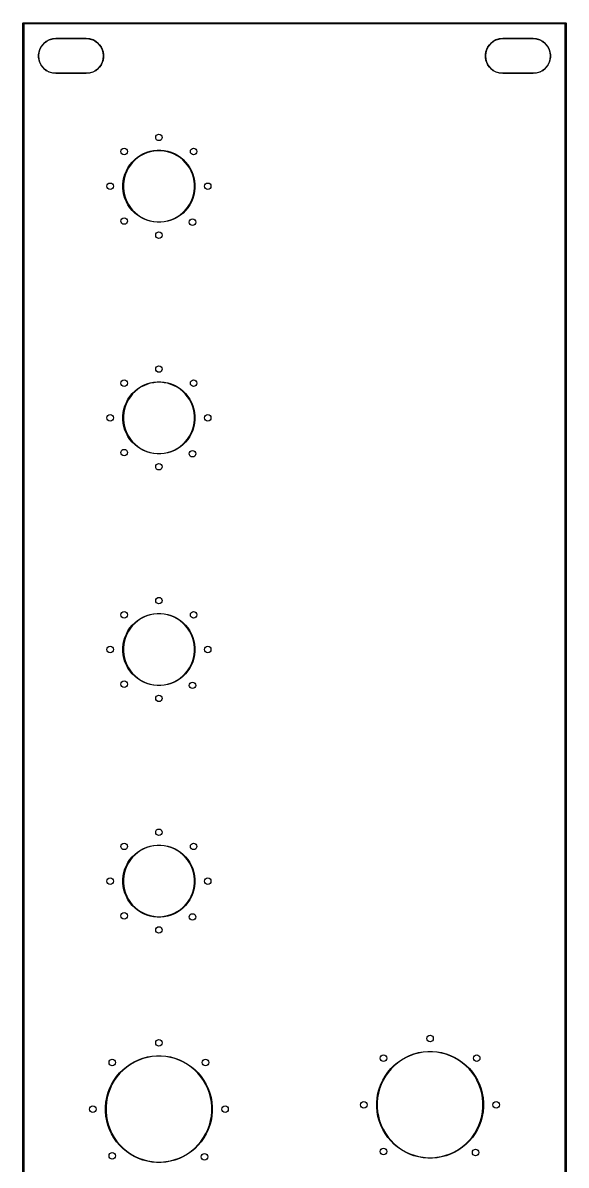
# Model space of a CAD drawing. Extents: x 2.6 to 4.57, y -10.14 to -2.27.
# Drawn here: x 2.6 to 4.573, y -6.408 to -2.266 of the extents above; entities that cross this region are included whole.
import ezdxf

# ---------------------------------------------------------------- set-up
doc = ezdxf.new("R2010")
doc.units = 0
doc.header["$MEASUREMENT"] = 0
doc.layers.add('BLACK', color=7, linetype='CONTINUOUS')

msp = doc.modelspace()

# ---------------------------------------------------------------- linework, layer by layer
at = {"layer": 'BLACK', "linetype": 'CONTINUOUS'}
for p, q in [((2.6004, -2.2677), (2.6005, -2.267)), ((2.6004, -10.1417), (2.6004, -2.2677)), ((2.6005, -2.267), (2.6016, -2.2659)), ((2.6016, -2.2659), (2.6024, -2.2657)), ((2.6024, -2.2657), (4.5709, -2.2657)), ((2.6043, -2.2697), (2.6043, -10.1398)), ((4.5689, -2.2697), (2.6043, -2.2697)), ((4.5689, -10.1398), (4.5689, -2.2697)), ((4.5709, -2.2657), (4.5716, -2.2659)), ((4.5716, -2.2659), (4.5727, -2.267)), ((4.5727, -2.267), (4.5728, -2.2677)), ((4.5728, -2.2677), (4.5728, -10.1417)), ((2.6623, -2.3617), (2.6668, -2.3529)), ((2.6668, -2.3529), (2.6726, -2.3449)), ((2.6726, -2.3449), (2.6796, -2.3379)), ((2.6796, -2.3379), (2.6876, -2.3321)), ((2.6876, -2.3321), (2.6964, -2.3276)), ((2.6964, -2.3276), (2.7058, -2.3246)), ((2.7058, -2.3246), (2.7155, -2.323)), ((2.7155, -2.323), (2.7205, -2.3228)), ((2.7205, -2.3228), (2.8307, -2.3228)), ((2.8307, -2.3228), (2.7205, -2.3228)), ((2.8307, -2.3228), (2.8357, -2.323)), ((2.8357, -2.323), (2.8454, -2.3246)), ((2.8454, -2.3246), (2.8548, -2.3276)), ((2.8548, -2.3276), (2.8636, -2.3321)), ((2.8636, -2.3321), (2.8716, -2.3379)), ((2.8716, -2.3379), (2.8786, -2.3449)), ((2.8786, -2.3449), (2.8844, -2.3529)), ((2.8844, -2.3529), (2.8889, -2.3617)), ((4.2843, -2.3617), (4.2888, -2.3529)), ((4.2888, -2.3529), (4.2946, -2.3449)), ((4.2946, -2.3449), (4.3016, -2.3379)), ((4.3016, -2.3379), (4.3096, -2.3321)), ((4.3096, -2.3321), (4.3184, -2.3276)), ((4.3184, -2.3276), (4.3278, -2.3246)), ((4.3278, -2.3246), (4.3376, -2.323)), ((4.3376, -2.323), (4.3425, -2.3228)), ((4.3425, -2.3228), (4.4528, -2.3228)), ((4.4528, -2.3228), (4.3425, -2.3228)), ((4.4528, -2.3228), (4.4577, -2.323)), ((4.4577, -2.323), (4.4675, -2.3246)), ((4.4675, -2.3246), (4.4769, -2.3276)), ((4.4769, -2.3276), (4.4857, -2.3321)), ((4.4857, -2.3321), (4.4937, -2.3379)), ((4.4937, -2.3379), (4.5007, -2.3449)), ((4.5007, -2.3449), (4.5065, -2.3529)), ((4.5065, -2.3529), (4.511, -2.3617)), ((2.6577, -2.3809), (2.6592, -2.3711)), ((2.6577, -2.3908), (2.6577, -2.3809)), ((2.6592, -2.4005), (2.6577, -2.3908)), ((2.6592, -2.3711), (2.6623, -2.3617)), ((2.6623, -2.4099), (2.6592, -2.4005)), ((2.8889, -2.3617), (2.892, -2.3711)), ((2.892, -2.4005), (2.8889, -2.4099)), ((2.892, -2.3711), (2.8935, -2.3809)), ((2.8935, -2.3908), (2.892, -2.4005)), ((2.8935, -2.3809), (2.8935, -2.3908)), ((4.2797, -2.3809), (4.2813, -2.3711)), ((4.2797, -2.3908), (4.2797, -2.3809)), ((4.2813, -2.4005), (4.2797, -2.3908)), ((4.2813, -2.3711), (4.2843, -2.3617)), ((4.2843, -2.4099), (4.2813, -2.4005)), ((4.511, -2.3617), (4.514, -2.3711)), ((4.514, -2.4005), (4.511, -2.4099)), ((4.514, -2.3711), (4.5156, -2.3809)), ((4.5156, -2.3908), (4.514, -2.4005)), ((4.5156, -2.3809), (4.5156, -2.3908)), ((2.6668, -2.4187), (2.6623, -2.4099)), ((2.6726, -2.4267), (2.6668, -2.4187)), ((2.6796, -2.4337), (2.6726, -2.4267)), ((2.6876, -2.4395), (2.6796, -2.4337)), ((2.6964, -2.444), (2.6876, -2.4395)), ((2.8636, -2.4395), (2.8548, -2.444)), ((2.8716, -2.4337), (2.8636, -2.4395)), ((2.8786, -2.4267), (2.8716, -2.4337)), ((2.8844, -2.4187), (2.8786, -2.4267)), ((2.8889, -2.4099), (2.8844, -2.4187)), ((4.2888, -2.4187), (4.2843, -2.4099)), ((4.2946, -2.4267), (4.2888, -2.4187)), ((4.3016, -2.4337), (4.2946, -2.4267)), ((4.3096, -2.4395), (4.3016, -2.4337)), ((4.3184, -2.444), (4.3096, -2.4395)), ((4.4857, -2.4395), (4.4769, -2.444)), ((4.4937, -2.4337), (4.4857, -2.4395)), ((4.5007, -2.4267), (4.4937, -2.4337)), ((4.5065, -2.4187), (4.5007, -2.4267)), ((4.511, -2.4099), (4.5065, -2.4187)), ((2.7058, -2.4471), (2.6964, -2.444)), ((2.7155, -2.4486), (2.7058, -2.4471)), ((2.7205, -2.4488), (2.7155, -2.4486)), ((2.8307, -2.4488), (2.7205, -2.4488)), ((2.7205, -2.4488), (2.8307, -2.4488)), ((2.8357, -2.4486), (2.8307, -2.4488)), ((2.8454, -2.4471), (2.8357, -2.4486)), ((2.8548, -2.444), (2.8454, -2.4471)), ((4.3278, -2.4471), (4.3184, -2.444)), ((4.3376, -2.4486), (4.3278, -2.4471)), ((4.3425, -2.4488), (4.3376, -2.4486)), ((4.4528, -2.4488), (4.3425, -2.4488)), ((4.3425, -2.4488), (4.4528, -2.4488)), ((4.4577, -2.4486), (4.4528, -2.4488)), ((4.4675, -2.4471), (4.4577, -2.4486)), ((4.4769, -2.444), (4.4675, -2.4471)), ((3.0504, -2.735), (3.0627, -2.7313)), ((3.0631, -2.733), (3.051, -2.7367)), ((3.0627, -2.7313), (3.0753, -2.7288)), ((3.0755, -2.7306), (3.0631, -2.733)), ((3.0753, -2.7288), (3.0881, -2.7275)), ((3.0882, -2.7293), (3.0755, -2.7306)), ((3.0881, -2.7275), (3.1009, -2.7275)), ((3.1008, -2.7293), (3.0882, -2.7293)), ((3.1134, -2.7306), (3.1008, -2.7293)), ((3.1009, -2.7275), (3.1137, -2.7288)), ((3.1259, -2.733), (3.1134, -2.7306)), ((3.1137, -2.7288), (3.1263, -2.7313)), ((3.138, -2.7367), (3.1259, -2.733)), ((3.1263, -2.7313), (3.1386, -2.735)), ((2.9893, -2.7803), (2.9975, -2.7704)), ((2.9988, -2.7716), (2.9908, -2.7814)), ((2.9975, -2.7704), (3.0066, -2.7613)), ((3.0078, -2.7626), (2.9988, -2.7716)), ((3.0066, -2.7613), (3.0165, -2.7531)), ((3.0176, -2.7546), (3.0078, -2.7626)), ((3.0165, -2.7531), (3.0272, -2.746)), ((3.0281, -2.7475), (3.0176, -2.7546)), ((3.0272, -2.746), (3.0385, -2.7399)), ((3.0393, -2.7416), (3.0281, -2.7475)), ((3.0385, -2.7399), (3.0504, -2.735)), ((3.051, -2.7367), (3.0393, -2.7416)), ((3.1497, -2.7416), (3.138, -2.7367)), ((3.1386, -2.735), (3.1505, -2.7399)), ((3.1609, -2.7475), (3.1497, -2.7416)), ((3.1505, -2.7399), (3.1618, -2.746)), ((3.1714, -2.7546), (3.1609, -2.7475)), ((3.1618, -2.746), (3.1725, -2.7531)), ((3.1812, -2.7626), (3.1714, -2.7546)), ((3.1725, -2.7531), (3.1824, -2.7613)), ((3.1901, -2.7716), (3.1812, -2.7626)), ((3.1824, -2.7613), (3.1915, -2.7704)), ((3.1982, -2.7814), (3.1901, -2.7716)), ((3.1915, -2.7704), (3.1996, -2.7803)), ((2.9675, -2.8265), (2.9712, -2.8142)), ((2.9729, -2.8148), (2.9693, -2.8269)), ((2.9712, -2.8142), (2.9762, -2.8023)), ((2.9778, -2.8031), (2.9729, -2.8148)), ((2.9762, -2.8023), (2.9822, -2.791)), ((2.9838, -2.7919), (2.9778, -2.8031)), ((2.9822, -2.791), (2.9893, -2.7803)), ((2.9908, -2.7814), (2.9838, -2.7919)), ((3.2052, -2.7919), (3.1982, -2.7814)), ((3.1996, -2.7803), (3.2068, -2.791)), ((3.2112, -2.8031), (3.2052, -2.7919)), ((3.2068, -2.791), (3.2128, -2.8023)), ((3.216, -2.8148), (3.2112, -2.8031)), ((3.2128, -2.8023), (3.2177, -2.8142)), ((3.2197, -2.8269), (3.216, -2.8148)), ((3.2177, -2.8142), (3.2215, -2.8265)), ((2.9637, -2.8518), (2.965, -2.8391)), ((2.9637, -2.8519), (2.9637, -2.8518)), ((2.9637, -2.8647), (2.9637, -2.8519)), ((2.965, -2.8391), (2.9675, -2.8265)), ((2.9668, -2.8393), (2.9656, -2.8519)), ((2.9656, -2.8519), (2.9656, -2.8646)), ((2.9693, -2.8269), (2.9668, -2.8393)), ((3.2222, -2.8393), (3.2197, -2.8269)), ((3.2215, -2.8265), (3.224, -2.8391)), ((3.2234, -2.8519), (3.2222, -2.8393)), ((3.2234, -2.8646), (3.2234, -2.8519)), ((3.224, -2.8391), (3.2252, -2.8518)), ((3.2252, -2.8518), (3.2252, -2.8647)), ((2.965, -2.8775), (2.9637, -2.8647)), ((2.9675, -2.8901), (2.965, -2.8775)), ((2.9656, -2.8646), (2.9668, -2.8772)), ((2.9668, -2.8772), (2.9693, -2.8896)), ((2.9712, -2.9024), (2.9675, -2.8901)), ((2.9693, -2.8896), (2.9729, -2.9018)), ((3.216, -2.9018), (3.2197, -2.8896)), ((3.2215, -2.8901), (3.2177, -2.9024)), ((3.2197, -2.8896), (3.2222, -2.8772)), ((3.224, -2.8775), (3.2215, -2.8901)), ((3.2222, -2.8772), (3.2234, -2.8646)), ((3.2252, -2.8647), (3.224, -2.8775)), ((2.9762, -2.9142), (2.9712, -2.9024)), ((2.9729, -2.9018), (2.9778, -2.9135)), ((2.9822, -2.9256), (2.9762, -2.9142)), ((2.9778, -2.9135), (2.9838, -2.9246)), ((2.9893, -2.9362), (2.9822, -2.9256)), ((2.9838, -2.9246), (2.9908, -2.9352)), ((2.9975, -2.9462), (2.9893, -2.9362)), ((2.9908, -2.9352), (2.9988, -2.945)), ((3.1901, -2.945), (3.1982, -2.9352)), ((3.1996, -2.9362), (3.1915, -2.9462)), ((3.1982, -2.9352), (3.2052, -2.9246)), ((3.2068, -2.9256), (3.1996, -2.9362)), ((3.2052, -2.9246), (3.2112, -2.9135)), ((3.2128, -2.9142), (3.2068, -2.9256)), ((3.2112, -2.9135), (3.216, -2.9018)), ((3.2177, -2.9024), (3.2128, -2.9142)), ((3.0066, -2.9553), (2.9975, -2.9462)), ((2.9988, -2.945), (3.0078, -2.9539)), ((3.0165, -2.9634), (3.0066, -2.9553)), ((3.0078, -2.9539), (3.0176, -2.962)), ((3.0272, -2.9705), (3.0165, -2.9634)), ((3.0176, -2.962), (3.0281, -2.969)), ((3.0385, -2.9766), (3.0272, -2.9705)), ((3.0281, -2.969), (3.0393, -2.975)), ((3.0504, -2.9815), (3.0385, -2.9766)), ((3.0393, -2.975), (3.051, -2.9798)), ((3.0627, -2.9853), (3.0504, -2.9815)), ((3.051, -2.9798), (3.0631, -2.9835)), ((3.1259, -2.9835), (3.138, -2.9798)), ((3.1386, -2.9815), (3.1263, -2.9853)), ((3.138, -2.9798), (3.1497, -2.975)), ((3.1505, -2.9766), (3.1386, -2.9815)), ((3.1497, -2.975), (3.1609, -2.969)), ((3.1618, -2.9705), (3.1505, -2.9766)), ((3.1609, -2.969), (3.1714, -2.962)), ((3.1725, -2.9634), (3.1618, -2.9705)), ((3.1714, -2.962), (3.1812, -2.9539)), ((3.1824, -2.9553), (3.1725, -2.9634)), ((3.1812, -2.9539), (3.1901, -2.945)), ((3.1915, -2.9462), (3.1824, -2.9553)), ((3.0753, -2.9878), (3.0627, -2.9853)), ((3.0631, -2.9835), (3.0755, -2.986)), ((3.0881, -2.989), (3.0753, -2.9878)), ((3.0755, -2.986), (3.0882, -2.9872)), ((3.1009, -2.989), (3.0881, -2.989)), ((3.0882, -2.9872), (3.1008, -2.9872)), ((3.1008, -2.9872), (3.1134, -2.986)), ((3.1137, -2.9878), (3.1009, -2.989)), ((3.1134, -2.986), (3.1259, -2.9835)), ((3.1263, -2.9853), (3.1137, -2.9878)), ((2.9975, -3.6103), (3.0066, -3.6012)), ((3.0078, -3.6025), (2.9988, -3.6115)), ((3.0066, -3.6012), (3.0165, -3.593)), ((3.0176, -3.5945), (3.0078, -3.6025)), ((3.0165, -3.593), (3.0272, -3.5859)), ((3.0281, -3.5874), (3.0176, -3.5945)), ((3.0272, -3.5859), (3.0385, -3.5798)), ((3.0393, -3.5815), (3.0281, -3.5874)), ((3.0385, -3.5798), (3.0504, -3.5749)), ((3.051, -3.5766), (3.0393, -3.5815)), ((3.0504, -3.5749), (3.0627, -3.5712)), ((3.0631, -3.5729), (3.051, -3.5766)), ((3.0627, -3.5712), (3.0753, -3.5687)), ((3.0755, -3.5705), (3.0631, -3.5729)), ((3.0753, -3.5687), (3.0881, -3.5674)), ((3.0882, -3.5692), (3.0755, -3.5705)), ((3.0881, -3.5674), (3.1009, -3.5674)), ((3.1008, -3.5692), (3.0882, -3.5692)), ((3.1134, -3.5705), (3.1008, -3.5692)), ((3.1009, -3.5674), (3.1137, -3.5687)), ((3.1259, -3.5729), (3.1134, -3.5705)), ((3.1137, -3.5687), (3.1263, -3.5712)), ((3.138, -3.5766), (3.1259, -3.5729)), ((3.1263, -3.5712), (3.1386, -3.5749)), ((3.1497, -3.5815), (3.138, -3.5766)), ((3.1386, -3.5749), (3.1505, -3.5798)), ((3.1609, -3.5874), (3.1497, -3.5815)), ((3.1505, -3.5798), (3.1618, -3.5859)), ((3.1714, -3.5945), (3.1609, -3.5874)), ((3.1618, -3.5859), (3.1725, -3.593)), ((3.1812, -3.6025), (3.1714, -3.5945)), ((3.1725, -3.593), (3.1824, -3.6012)), ((3.1901, -3.6115), (3.1812, -3.6025)), ((3.1824, -3.6012), (3.1915, -3.6103)), ((2.9712, -3.6541), (2.9762, -3.6422)), ((2.9778, -3.643), (2.9729, -3.6547)), ((2.9762, -3.6422), (2.9822, -3.6309)), ((2.9838, -3.6318), (2.9778, -3.643)), ((2.9822, -3.6309), (2.9893, -3.6202)), ((2.9908, -3.6213), (2.9838, -3.6318)), ((2.9893, -3.6202), (2.9975, -3.6103)), ((2.9988, -3.6115), (2.9908, -3.6213)), ((3.1982, -3.6213), (3.1901, -3.6115)), ((3.1915, -3.6103), (3.1996, -3.6202)), ((3.2052, -3.6318), (3.1982, -3.6213)), ((3.1996, -3.6202), (3.2068, -3.6309)), ((3.2112, -3.643), (3.2052, -3.6318)), ((3.2068, -3.6309), (3.2128, -3.6422)), ((3.216, -3.6547), (3.2112, -3.643)), ((3.2128, -3.6422), (3.2177, -3.6541)), ((2.9637, -3.6917), (2.965, -3.679)), ((2.965, -3.679), (2.9675, -3.6664)), ((2.9668, -3.6792), (2.9656, -3.6918)), ((2.9693, -3.6668), (2.9668, -3.6792)), ((2.9675, -3.6664), (2.9712, -3.6541)), ((2.9729, -3.6547), (2.9693, -3.6668)), ((3.2197, -3.6668), (3.216, -3.6547)), ((3.2177, -3.6541), (3.2215, -3.6664)), ((3.2222, -3.6792), (3.2197, -3.6668)), ((3.2215, -3.6664), (3.224, -3.679)), ((3.2234, -3.6918), (3.2222, -3.6792)), ((3.224, -3.679), (3.2252, -3.6917)), ((2.9637, -3.6918), (2.9637, -3.6917)), ((2.9637, -3.7046), (2.9637, -3.6918)), ((2.965, -3.7174), (2.9637, -3.7046)), ((2.9675, -3.73), (2.965, -3.7174)), ((2.9656, -3.6918), (2.9656, -3.7045)), ((2.9656, -3.7045), (2.9668, -3.7171)), ((2.9668, -3.7171), (2.9693, -3.7295)), ((3.2197, -3.7295), (3.2222, -3.7171)), ((3.224, -3.7174), (3.2215, -3.73)), ((3.2222, -3.7171), (3.2234, -3.7045)), ((3.2234, -3.7045), (3.2234, -3.6918)), ((3.2252, -3.7046), (3.224, -3.7174)), ((3.2252, -3.6917), (3.2252, -3.7046)), ((2.9712, -3.7423), (2.9675, -3.73)), ((2.9693, -3.7295), (2.9729, -3.7417)), ((2.9762, -3.7541), (2.9712, -3.7423)), ((2.9729, -3.7417), (2.9778, -3.7534)), ((2.9822, -3.7655), (2.9762, -3.7541)), ((2.9778, -3.7534), (2.9838, -3.7645)), ((2.9893, -3.7761), (2.9822, -3.7655)), ((2.9838, -3.7645), (2.9908, -3.7751)), ((3.1982, -3.7751), (3.2052, -3.7645)), ((3.2068, -3.7655), (3.1996, -3.7761)), ((3.2052, -3.7645), (3.2112, -3.7534)), ((3.2128, -3.7541), (3.2068, -3.7655)), ((3.2112, -3.7534), (3.216, -3.7417)), ((3.2177, -3.7423), (3.2128, -3.7541)), ((3.216, -3.7417), (3.2197, -3.7295)), ((3.2215, -3.73), (3.2177, -3.7423)), ((2.9975, -3.7861), (2.9893, -3.7761)), ((2.9908, -3.7751), (2.9988, -3.7849)), ((3.0066, -3.7952), (2.9975, -3.7861)), ((2.9988, -3.7849), (3.0078, -3.7938)), ((3.0165, -3.8033), (3.0066, -3.7952)), ((3.0078, -3.7938), (3.0176, -3.8019)), ((3.0272, -3.8104), (3.0165, -3.8033)), ((3.0176, -3.8019), (3.0281, -3.8089)), ((3.0385, -3.8165), (3.0272, -3.8104)), ((3.0281, -3.8089), (3.0393, -3.8149)), ((3.1497, -3.8149), (3.1609, -3.8089)), ((3.1618, -3.8104), (3.1505, -3.8165)), ((3.1609, -3.8089), (3.1714, -3.8019)), ((3.1725, -3.8033), (3.1618, -3.8104)), ((3.1714, -3.8019), (3.1812, -3.7938)), ((3.1824, -3.7952), (3.1725, -3.8033)), ((3.1812, -3.7938), (3.1901, -3.7849)), ((3.1915, -3.7861), (3.1824, -3.7952)), ((3.1901, -3.7849), (3.1982, -3.7751)), ((3.1996, -3.7761), (3.1915, -3.7861)), ((3.0504, -3.8214), (3.0385, -3.8165)), ((3.0393, -3.8149), (3.051, -3.8197)), ((3.0627, -3.8251), (3.0504, -3.8214)), ((3.051, -3.8197), (3.0631, -3.8234)), ((3.0753, -3.8277), (3.0627, -3.8251)), ((3.0631, -3.8234), (3.0755, -3.8259)), ((3.0881, -3.8289), (3.0753, -3.8277)), ((3.0755, -3.8259), (3.0882, -3.8271)), ((3.1009, -3.8289), (3.0881, -3.8289)), ((3.0882, -3.8271), (3.1008, -3.8271)), ((3.1008, -3.8271), (3.1134, -3.8259)), ((3.1137, -3.8277), (3.1009, -3.8289)), ((3.1134, -3.8259), (3.1259, -3.8234)), ((3.1263, -3.8251), (3.1137, -3.8277)), ((3.1259, -3.8234), (3.138, -3.8197)), ((3.1386, -3.8214), (3.1263, -3.8251)), ((3.138, -3.8197), (3.1497, -3.8149)), ((3.1505, -3.8165), (3.1386, -3.8214)), ((3.0165, -4.4329), (3.0272, -4.4258)), ((3.0281, -4.4273), (3.0176, -4.4344)), ((3.0272, -4.4258), (3.0385, -4.4197)), ((3.0393, -4.4214), (3.0281, -4.4273)), ((3.0385, -4.4197), (3.0504, -4.4148)), ((3.051, -4.4165), (3.0393, -4.4214)), ((3.0504, -4.4148), (3.0627, -4.4111)), ((3.0631, -4.4128), (3.051, -4.4165)), ((3.0627, -4.4111), (3.0753, -4.4086)), ((3.0755, -4.4104), (3.0631, -4.4128)), ((3.0753, -4.4086), (3.0881, -4.4073)), ((3.0882, -4.4091), (3.0755, -4.4104)), ((3.0881, -4.4073), (3.1009, -4.4073)), ((3.1008, -4.4091), (3.0882, -4.4091)), ((3.1134, -4.4104), (3.1008, -4.4091)), ((3.1009, -4.4073), (3.1137, -4.4086)), ((3.1259, -4.4128), (3.1134, -4.4104)), ((3.1137, -4.4086), (3.1263, -4.4111)), ((3.138, -4.4165), (3.1259, -4.4128)), ((3.1263, -4.4111), (3.1386, -4.4148)), ((3.1497, -4.4214), (3.138, -4.4165)), ((3.1386, -4.4148), (3.1505, -4.4197)), ((3.1609, -4.4273), (3.1497, -4.4214)), ((3.1505, -4.4197), (3.1618, -4.4258)), ((3.1714, -4.4344), (3.1609, -4.4273)), ((3.1618, -4.4258), (3.1725, -4.4329)), ((2.9762, -4.4821), (2.9822, -4.4708)), ((2.9838, -4.4717), (2.9778, -4.4829)), ((2.9822, -4.4708), (2.9893, -4.4601)), ((2.9908, -4.4612), (2.9838, -4.4717)), ((2.9893, -4.4601), (2.9975, -4.4501)), ((2.9988, -4.4514), (2.9908, -4.4612)), ((2.9975, -4.4501), (3.0066, -4.4411)), ((3.0078, -4.4424), (2.9988, -4.4514)), ((3.0066, -4.4411), (3.0165, -4.4329)), ((3.0176, -4.4344), (3.0078, -4.4424)), ((3.1812, -4.4424), (3.1714, -4.4344)), ((3.1725, -4.4329), (3.1824, -4.4411)), ((3.1901, -4.4514), (3.1812, -4.4424)), ((3.1824, -4.4411), (3.1915, -4.4501)), ((3.1982, -4.4612), (3.1901, -4.4514)), ((3.1915, -4.4501), (3.1996, -4.4601)), ((3.2052, -4.4717), (3.1982, -4.4612)), ((3.1996, -4.4601), (3.2068, -4.4708)), ((3.2112, -4.4829), (3.2052, -4.4717)), ((3.2068, -4.4708), (3.2128, -4.4821)), ((2.965, -4.5188), (2.9675, -4.5063)), ((2.9693, -4.5067), (2.9668, -4.5191)), ((2.9675, -4.5063), (2.9712, -4.494)), ((2.9729, -4.4946), (2.9693, -4.5067)), ((2.9712, -4.494), (2.9762, -4.4821)), ((2.9778, -4.4829), (2.9729, -4.4946)), ((3.216, -4.4946), (3.2112, -4.4829)), ((3.2128, -4.4821), (3.2177, -4.494)), ((3.2197, -4.5067), (3.216, -4.4946)), ((3.2177, -4.494), (3.2215, -4.5063)), ((3.2222, -4.5191), (3.2197, -4.5067)), ((3.2215, -4.5063), (3.224, -4.5188)), ((2.9637, -4.5316), (2.965, -4.5188)), ((2.9637, -4.5317), (2.9637, -4.5316)), ((2.9637, -4.5445), (2.9637, -4.5317)), ((2.965, -4.5573), (2.9637, -4.5445)), ((2.9668, -4.5191), (2.9656, -4.5317)), ((2.9656, -4.5317), (2.9656, -4.5444)), ((2.9656, -4.5444), (2.9668, -4.557)), ((3.2234, -4.5317), (3.2222, -4.5191)), ((3.2222, -4.557), (3.2234, -4.5444)), ((3.2234, -4.5444), (3.2234, -4.5317)), ((3.224, -4.5188), (3.2252, -4.5316)), ((3.2252, -4.5445), (3.224, -4.5573)), ((3.2252, -4.5316), (3.2252, -4.5445)), ((2.9675, -4.5699), (2.965, -4.5573)), ((2.9668, -4.557), (2.9693, -4.5694)), ((2.9712, -4.5822), (2.9675, -4.5699)), ((2.9693, -4.5694), (2.9729, -4.5815)), ((2.9762, -4.594), (2.9712, -4.5822)), ((2.9729, -4.5815), (2.9778, -4.5933)), ((2.9822, -4.6054), (2.9762, -4.594)), ((2.9778, -4.5933), (2.9838, -4.6044)), ((3.2052, -4.6044), (3.2112, -4.5933)), ((3.2128, -4.594), (3.2068, -4.6054)), ((3.2112, -4.5933), (3.216, -4.5815)), ((3.2177, -4.5822), (3.2128, -4.594)), ((3.216, -4.5815), (3.2197, -4.5694)), ((3.2215, -4.5699), (3.2177, -4.5822)), ((3.2197, -4.5694), (3.2222, -4.557)), ((3.224, -4.5573), (3.2215, -4.5699)), ((2.9893, -4.616), (2.9822, -4.6054)), ((2.9838, -4.6044), (2.9908, -4.615)), ((2.9975, -4.626), (2.9893, -4.616)), ((2.9908, -4.615), (2.9988, -4.6248)), ((3.0066, -4.6351), (2.9975, -4.626)), ((2.9988, -4.6248), (3.0078, -4.6337)), ((3.0165, -4.6432), (3.0066, -4.6351)), ((3.0078, -4.6337), (3.0176, -4.6417)), ((3.1714, -4.6417), (3.1812, -4.6337)), ((3.1824, -4.6351), (3.1725, -4.6432)), ((3.1812, -4.6337), (3.1901, -4.6248)), ((3.1915, -4.626), (3.1824, -4.6351)), ((3.1901, -4.6248), (3.1982, -4.615)), ((3.1996, -4.616), (3.1915, -4.626)), ((3.1982, -4.615), (3.2052, -4.6044)), ((3.2068, -4.6054), (3.1996, -4.616)), ((3.0272, -4.6503), (3.0165, -4.6432)), ((3.0176, -4.6417), (3.0281, -4.6488)), ((3.0385, -4.6564), (3.0272, -4.6503)), ((3.0281, -4.6488), (3.0393, -4.6548)), ((3.0504, -4.6613), (3.0385, -4.6564)), ((3.0393, -4.6548), (3.051, -4.6596)), ((3.0627, -4.665), (3.0504, -4.6613)), ((3.051, -4.6596), (3.0631, -4.6633)), ((3.0753, -4.6675), (3.0627, -4.665)), ((3.0631, -4.6633), (3.0755, -4.6658)), ((3.0881, -4.6688), (3.0753, -4.6675)), ((3.0755, -4.6658), (3.0882, -4.667)), ((3.1009, -4.6688), (3.0881, -4.6688)), ((3.0882, -4.667), (3.1008, -4.667)), ((3.1008, -4.667), (3.1134, -4.6658)), ((3.1137, -4.6675), (3.1009, -4.6688)), ((3.1134, -4.6658), (3.1259, -4.6633)), ((3.1263, -4.665), (3.1137, -4.6675)), ((3.1259, -4.6633), (3.138, -4.6596)), ((3.1386, -4.6613), (3.1263, -4.665)), ((3.138, -4.6596), (3.1497, -4.6548)), ((3.1505, -4.6564), (3.1386, -4.6613)), ((3.1497, -4.6548), (3.1609, -4.6488)), ((3.1618, -4.6503), (3.1505, -4.6564)), ((3.1609, -4.6488), (3.1714, -4.6417)), ((3.1725, -4.6432), (3.1618, -4.6503)), ((3.0272, -5.2657), (3.0385, -5.2596)), ((3.0385, -5.2596), (3.0504, -5.2547)), ((3.051, -5.2564), (3.0393, -5.2613)), ((3.0504, -5.2547), (3.0627, -5.251)), ((3.0631, -5.2527), (3.051, -5.2564)), ((3.0627, -5.251), (3.0753, -5.2485)), ((3.0755, -5.2503), (3.0631, -5.2527)), ((3.0753, -5.2485), (3.0881, -5.2472)), ((3.0882, -5.249), (3.0755, -5.2503)), ((3.0881, -5.2472), (3.1009, -5.2472)), ((3.1008, -5.249), (3.0882, -5.249)), ((3.1134, -5.2503), (3.1008, -5.249)), ((3.1009, -5.2472), (3.1137, -5.2485)), ((3.1259, -5.2527), (3.1134, -5.2503)), ((3.1137, -5.2485), (3.1263, -5.251)), ((3.138, -5.2564), (3.1259, -5.2527)), ((3.1263, -5.251), (3.1386, -5.2547)), ((3.1497, -5.2613), (3.138, -5.2564)), ((3.1386, -5.2547), (3.1505, -5.2596)), ((3.1505, -5.2596), (3.1618, -5.2657)), ((2.9822, -5.3107), (2.9893, -5.3)), ((2.9908, -5.3011), (2.9838, -5.3116)), ((2.9893, -5.3), (2.9975, -5.29)), ((2.9988, -5.2913), (2.9908, -5.3011)), ((2.9975, -5.29), (3.0066, -5.281)), ((3.0078, -5.2823), (2.9988, -5.2913)), ((3.0066, -5.281), (3.0165, -5.2728)), ((3.0176, -5.2743), (3.0078, -5.2823)), ((3.0165, -5.2728), (3.0272, -5.2657)), ((3.0281, -5.2672), (3.0176, -5.2743)), ((3.0393, -5.2613), (3.0281, -5.2672)), ((3.1609, -5.2672), (3.1497, -5.2613)), ((3.1714, -5.2743), (3.1609, -5.2672)), ((3.1618, -5.2657), (3.1725, -5.2728)), ((3.1812, -5.2823), (3.1714, -5.2743)), ((3.1725, -5.2728), (3.1824, -5.281)), ((3.1901, -5.2913), (3.1812, -5.2823)), ((3.1824, -5.281), (3.1915, -5.29)), ((3.1982, -5.3011), (3.1901, -5.2913)), ((3.1915, -5.29), (3.1996, -5.3)), ((3.2052, -5.3116), (3.1982, -5.3011)), ((3.1996, -5.3), (3.2068, -5.3107)), ((2.9675, -5.3461), (2.9712, -5.3339)), ((2.9729, -5.3345), (2.9693, -5.3466)), ((2.9712, -5.3339), (2.9762, -5.322)), ((2.9778, -5.3228), (2.9729, -5.3345)), ((2.9762, -5.322), (2.9822, -5.3107)), ((2.9838, -5.3116), (2.9778, -5.3228)), ((3.2112, -5.3228), (3.2052, -5.3116)), ((3.2068, -5.3107), (3.2128, -5.322)), ((3.216, -5.3345), (3.2112, -5.3228)), ((3.2128, -5.322), (3.2177, -5.3339)), ((3.2197, -5.3466), (3.216, -5.3345)), ((3.2177, -5.3339), (3.2215, -5.3461)), ((2.9637, -5.3715), (2.965, -5.3587)), ((2.9637, -5.3716), (2.9637, -5.3715)), ((2.9637, -5.3844), (2.9637, -5.3716)), ((2.965, -5.3972), (2.9637, -5.3844)), ((2.965, -5.3587), (2.9675, -5.3461)), ((2.9668, -5.359), (2.9656, -5.3716)), ((2.9656, -5.3716), (2.9656, -5.3843)), ((2.9656, -5.3843), (2.9668, -5.3969)), ((2.9693, -5.3466), (2.9668, -5.359)), ((3.2222, -5.359), (3.2197, -5.3466)), ((3.2215, -5.3461), (3.224, -5.3587)), ((3.2234, -5.3716), (3.2222, -5.359)), ((3.2222, -5.3969), (3.2234, -5.3843)), ((3.2234, -5.3843), (3.2234, -5.3716)), ((3.224, -5.3587), (3.2252, -5.3715)), ((3.2252, -5.3844), (3.224, -5.3972)), ((3.2252, -5.3715), (3.2252, -5.3844)), ((2.9675, -5.4098), (2.965, -5.3972)), ((2.9668, -5.3969), (2.9693, -5.4093)), ((2.9712, -5.4221), (2.9675, -5.4098)), ((2.9693, -5.4093), (2.9729, -5.4214)), ((2.9762, -5.4339), (2.9712, -5.4221)), ((2.9729, -5.4214), (2.9778, -5.4331)), ((3.2112, -5.4331), (3.216, -5.4214)), ((3.2177, -5.4221), (3.2128, -5.4339)), ((3.216, -5.4214), (3.2197, -5.4093)), ((3.2215, -5.4098), (3.2177, -5.4221)), ((3.2197, -5.4093), (3.2222, -5.3969)), ((3.224, -5.3972), (3.2215, -5.4098)), ((2.9822, -5.4453), (2.9762, -5.4339)), ((2.9778, -5.4331), (2.9838, -5.4443)), ((2.9893, -5.4559), (2.9822, -5.4453)), ((2.9838, -5.4443), (2.9908, -5.4549)), ((2.9975, -5.4659), (2.9893, -5.4559)), ((2.9908, -5.4549), (2.9988, -5.4646)), ((3.0066, -5.4749), (2.9975, -5.4659)), ((2.9988, -5.4646), (3.0078, -5.4736)), ((3.1812, -5.4736), (3.1901, -5.4646)), ((3.1915, -5.4659), (3.1824, -5.4749)), ((3.1901, -5.4646), (3.1982, -5.4549)), ((3.1996, -5.4559), (3.1915, -5.4659)), ((3.1982, -5.4549), (3.2052, -5.4443)), ((3.2068, -5.4453), (3.1996, -5.4559)), ((3.2052, -5.4443), (3.2112, -5.4331)), ((3.2128, -5.4339), (3.2068, -5.4453)), ((3.0165, -5.4831), (3.0066, -5.4749)), ((3.0078, -5.4736), (3.0176, -5.4816)), ((3.0272, -5.4902), (3.0165, -5.4831)), ((3.0176, -5.4816), (3.0281, -5.4887)), ((3.0385, -5.4963), (3.0272, -5.4902)), ((3.0281, -5.4887), (3.0393, -5.4947)), ((3.0504, -5.5012), (3.0385, -5.4963)), ((3.0393, -5.4947), (3.051, -5.4995)), ((3.0627, -5.5049), (3.0504, -5.5012)), ((3.051, -5.4995), (3.0631, -5.5032)), ((3.0753, -5.5074), (3.0627, -5.5049)), ((3.0631, -5.5032), (3.0755, -5.5056)), ((3.0881, -5.5087), (3.0753, -5.5074)), ((3.0755, -5.5056), (3.0882, -5.5069)), ((3.1009, -5.5087), (3.0881, -5.5087)), ((3.0882, -5.5069), (3.1008, -5.5069)), ((3.1008, -5.5069), (3.1134, -5.5056)), ((3.1137, -5.5074), (3.1009, -5.5087)), ((3.1134, -5.5056), (3.1259, -5.5032)), ((3.1263, -5.5049), (3.1137, -5.5074)), ((3.1259, -5.5032), (3.138, -5.4995)), ((3.1386, -5.5012), (3.1263, -5.5049)), ((3.138, -5.4995), (3.1497, -5.4947)), ((3.1505, -5.4963), (3.1386, -5.5012)), ((3.1497, -5.4947), (3.1609, -5.4887)), ((3.1618, -5.4902), (3.1505, -5.4963)), ((3.1609, -5.4887), (3.1714, -5.4816)), ((3.1725, -5.4831), (3.1618, -5.4902)), ((3.1714, -5.4816), (3.1812, -5.4736)), ((3.1824, -5.4749), (3.1725, -5.4831)), ((4.0045, -6.0098), (4.0204, -6.0041)), ((4.021, -6.0058), (4.0052, -6.0115)), ((4.0204, -6.0041), (4.0368, -5.9997)), ((4.0372, -6.0014), (4.021, -6.0058)), ((4.0368, -5.9997), (4.0534, -5.9967)), ((4.0537, -5.9985), (4.0372, -6.0014)), ((4.0534, -5.9967), (4.0703, -5.9953)), ((4.0704, -5.997), (4.0537, -5.9985)), ((4.0703, -5.9953), (4.0872, -5.9953)), ((4.0871, -5.997), (4.0704, -5.997)), ((4.1038, -5.9985), (4.0871, -5.997)), ((4.0872, -5.9953), (4.104, -5.9967)), ((4.1203, -6.0014), (4.1038, -5.9985)), ((4.104, -5.9967), (4.1207, -5.9997)), ((4.1365, -6.0058), (4.1203, -6.0014)), ((4.1207, -5.9997), (4.137, -6.0041)), ((4.1523, -6.0115), (4.1365, -6.0058)), ((4.137, -6.0041), (4.1529, -6.0098)), ((2.9765, -6.0509), (2.9903, -6.0412)), ((2.9913, -6.0427), (2.9775, -6.0523)), ((2.9903, -6.0412), (3.005, -6.0327)), ((3.0058, -6.0343), (2.9913, -6.0427)), ((3.005, -6.0327), (3.0203, -6.0256)), ((3.021, -6.0272), (3.0058, -6.0343)), ((3.0203, -6.0256), (3.0362, -6.0198)), ((3.0367, -6.0215), (3.021, -6.0272)), ((3.0362, -6.0198), (3.0525, -6.0154)), ((3.0529, -6.0172), (3.0367, -6.0215)), ((3.0525, -6.0154), (3.0692, -6.0125)), ((3.0694, -6.0143), (3.0529, -6.0172)), ((3.0692, -6.0125), (3.086, -6.011)), ((3.0861, -6.0128), (3.0694, -6.0143)), ((3.086, -6.011), (3.1029, -6.011)), ((3.1029, -6.0128), (3.0861, -6.0128)), ((3.1029, -6.011), (3.1198, -6.0125)), ((3.1196, -6.0143), (3.1029, -6.0128)), ((3.1361, -6.0172), (3.1196, -6.0143)), ((3.1198, -6.0125), (3.1365, -6.0154)), ((3.1523, -6.0215), (3.1361, -6.0172)), ((3.1365, -6.0154), (3.1528, -6.0198)), ((3.168, -6.0272), (3.1523, -6.0215)), ((3.1528, -6.0198), (3.1687, -6.0256)), ((3.1832, -6.0343), (3.168, -6.0272)), ((3.1687, -6.0256), (3.184, -6.0327)), ((3.1977, -6.0427), (3.1832, -6.0343)), ((3.184, -6.0327), (3.1987, -6.0412)), ((3.2114, -6.0523), (3.1977, -6.0427)), ((3.1987, -6.0412), (3.2125, -6.0509)), ((3.9358, -6.058), (3.9477, -6.046)), ((3.949, -6.0473), (3.9371, -6.0592)), ((3.9477, -6.046), (3.9607, -6.0351)), ((3.9618, -6.0366), (3.949, -6.0473)), ((3.9607, -6.0351), (3.9746, -6.0254)), ((3.9755, -6.027), (3.9618, -6.0366)), ((3.9746, -6.0254), (3.9892, -6.017)), ((3.99, -6.0186), (3.9755, -6.027)), ((3.9892, -6.017), (4.0045, -6.0098)), ((4.0052, -6.0115), (3.99, -6.0186)), ((4.1674, -6.0186), (4.1523, -6.0115)), ((4.1529, -6.0098), (4.1683, -6.017)), ((4.182, -6.027), (4.1674, -6.0186)), ((4.1683, -6.017), (4.1829, -6.0254)), ((4.1957, -6.0366), (4.182, -6.027)), ((4.1829, -6.0254), (4.1968, -6.0351)), ((4.2085, -6.0473), (4.1957, -6.0366)), ((4.1968, -6.0351), (4.2097, -6.046)), ((4.2204, -6.0592), (4.2085, -6.0473)), ((4.2097, -6.046), (4.2217, -6.058)), ((2.931, -6.1005), (2.9407, -6.0867)), ((2.9421, -6.0878), (2.9325, -6.1015)), ((2.9407, -6.0867), (2.9515, -6.0737)), ((2.9528, -6.0749), (2.9421, -6.0878)), ((2.9515, -6.0737), (2.9635, -6.0618)), ((2.9647, -6.0631), (2.9528, -6.0749)), ((2.9635, -6.0618), (2.9765, -6.0509)), ((2.9775, -6.0523), (2.9647, -6.0631)), ((3.2243, -6.0631), (3.2114, -6.0523)), ((3.2125, -6.0509), (3.2255, -6.0618)), ((3.2361, -6.0749), (3.2243, -6.0631)), ((3.2255, -6.0618), (3.2374, -6.0737)), ((3.2469, -6.0878), (3.2361, -6.0749)), ((3.2374, -6.0737), (3.2483, -6.0867)), ((3.2565, -6.1015), (3.2469, -6.0878)), ((3.2483, -6.0867), (3.258, -6.1005)), ((3.9068, -6.0994), (3.9152, -6.0848)), ((3.9167, -6.0858), (3.9083, -6.1003)), ((3.9152, -6.0848), (3.9249, -6.0709)), ((3.9263, -6.072), (3.9167, -6.0858)), ((3.9249, -6.0709), (3.9358, -6.058)), ((3.9371, -6.0592), (3.9263, -6.072)), ((4.2312, -6.072), (4.2204, -6.0592)), ((4.2217, -6.058), (4.2326, -6.0709)), ((4.2408, -6.0858), (4.2312, -6.072)), ((4.2326, -6.0709), (4.2423, -6.0848)), ((4.2491, -6.1003), (4.2408, -6.0858)), ((4.2423, -6.0848), (4.2507, -6.0994)), ((2.9154, -6.1305), (2.9225, -6.1152)), ((2.9241, -6.116), (2.917, -6.1312)), ((2.9225, -6.1152), (2.931, -6.1005)), ((2.9325, -6.1015), (2.9241, -6.116)), ((3.2649, -6.116), (3.2565, -6.1015)), ((3.258, -6.1005), (3.2665, -6.1152)), ((3.272, -6.1312), (3.2649, -6.116)), ((3.2665, -6.1152), (3.2736, -6.1305)), ((3.8938, -6.1307), (3.8996, -6.1148)), ((3.9013, -6.1155), (3.8955, -6.1312)), ((3.8996, -6.1148), (3.9068, -6.0994)), ((3.9083, -6.1003), (3.9013, -6.1155)), ((4.2562, -6.1155), (4.2491, -6.1003)), ((4.2507, -6.0994), (4.2579, -6.1148)), ((4.262, -6.1312), (4.2562, -6.1155)), ((4.2579, -6.1148), (4.2637, -6.1307)), ((2.9022, -6.1794), (2.9052, -6.1628)), ((2.9069, -6.1631), (2.904, -6.1796)), ((2.9052, -6.1628), (2.9096, -6.1464)), ((2.9113, -6.147), (2.9069, -6.1631)), ((2.9096, -6.1464), (2.9154, -6.1305)), ((2.917, -6.1312), (2.9113, -6.147)), ((3.2777, -6.147), (3.272, -6.1312)), ((3.2736, -6.1305), (3.2794, -6.1464)), ((3.282, -6.1631), (3.2777, -6.147)), ((3.2794, -6.1464), (3.2838, -6.1628)), ((3.285, -6.1796), (3.282, -6.1631)), ((3.2838, -6.1628), (3.2867, -6.1794)), ((3.885, -6.1805), (3.8865, -6.1637)), ((3.8865, -6.1637), (3.8894, -6.147)), ((3.8883, -6.1639), (3.8868, -6.1806)), ((3.8912, -6.1474), (3.8883, -6.1639)), ((3.8894, -6.147), (3.8938, -6.1307)), ((3.8955, -6.1312), (3.8912, -6.1474)), ((4.2663, -6.1474), (4.262, -6.1312)), ((4.2637, -6.1307), (4.268, -6.147)), ((4.2692, -6.1639), (4.2663, -6.1474)), ((4.268, -6.147), (4.271, -6.1637)), ((4.2707, -6.1806), (4.2692, -6.1639)), ((4.271, -6.1637), (4.2725, -6.1805)), ((2.9008, -6.1963), (2.9022, -6.1794)), ((2.9008, -6.2132), (2.9008, -6.1963)), ((2.9008, -6.1963), (2.9008, -6.1963)), ((2.9022, -6.23), (2.9008, -6.2132)), ((2.904, -6.1796), (2.9026, -6.1963)), ((2.9026, -6.1963), (2.9026, -6.2131)), ((2.9026, -6.2131), (2.904, -6.2298)), ((3.2864, -6.1963), (3.285, -6.1796)), ((3.285, -6.2298), (3.2864, -6.2131)), ((3.2864, -6.2131), (3.2864, -6.1963)), ((3.2867, -6.1794), (3.2882, -6.1963)), ((3.2882, -6.2132), (3.2867, -6.23)), ((3.2882, -6.1963), (3.2882, -6.2132)), ((3.885, -6.1806), (3.885, -6.1805)), ((3.885, -6.1974), (3.885, -6.1806)), ((3.8865, -6.2143), (3.885, -6.1974)), ((3.8868, -6.1806), (3.8868, -6.1974)), ((3.8868, -6.1974), (3.8883, -6.2141)), ((4.2692, -6.2141), (4.2707, -6.1974)), ((4.2707, -6.1974), (4.2707, -6.1806)), ((4.2725, -6.1974), (4.271, -6.2143)), ((4.2725, -6.1805), (4.2725, -6.1974)), ((2.9052, -6.2467), (2.9022, -6.23)), ((2.904, -6.2298), (2.9069, -6.2463)), ((2.9096, -6.263), (2.9052, -6.2467)), ((2.9069, -6.2463), (2.9113, -6.2625)), ((3.2777, -6.2625), (3.282, -6.2463)), ((3.2838, -6.2467), (3.2794, -6.263)), ((3.282, -6.2463), (3.285, -6.2298)), ((3.2867, -6.23), (3.2838, -6.2467)), ((3.8894, -6.2309), (3.8865, -6.2143)), ((3.8883, -6.2141), (3.8912, -6.2306)), ((3.8938, -6.2473), (3.8894, -6.2309)), ((3.8912, -6.2306), (3.8955, -6.2467)), ((3.8996, -6.2632), (3.8938, -6.2473)), ((3.8955, -6.2467), (3.9013, -6.2625)), ((4.2562, -6.2625), (4.262, -6.2467)), ((4.2637, -6.2473), (4.2579, -6.2632)), ((4.262, -6.2467), (4.2663, -6.2306)), ((4.268, -6.2309), (4.2637, -6.2473)), ((4.2663, -6.2306), (4.2692, -6.2141)), ((4.271, -6.2143), (4.268, -6.2309)), ((2.9154, -6.2789), (2.9096, -6.263)), ((2.9113, -6.2625), (2.917, -6.2782)), ((2.9225, -6.2943), (2.9154, -6.2789)), ((2.917, -6.2782), (2.9241, -6.2934)), ((2.931, -6.3089), (2.9225, -6.2943)), ((2.9241, -6.2934), (2.9325, -6.3079)), ((3.2565, -6.3079), (3.2649, -6.2934)), ((3.2665, -6.2943), (3.258, -6.3089)), ((3.2649, -6.2934), (3.272, -6.2782)), ((3.2736, -6.2789), (3.2665, -6.2943)), ((3.272, -6.2782), (3.2777, -6.2625)), ((3.2794, -6.263), (3.2736, -6.2789)), ((3.9068, -6.2785), (3.8996, -6.2632)), ((3.9013, -6.2625), (3.9083, -6.2777)), ((3.9152, -6.2932), (3.9068, -6.2785)), ((3.9083, -6.2777), (3.9167, -6.2922)), ((3.9249, -6.307), (3.9152, -6.2932)), ((3.9167, -6.2922), (3.9263, -6.3059)), ((4.2312, -6.3059), (4.2408, -6.2922)), ((4.2423, -6.2932), (4.2326, -6.307)), ((4.2408, -6.2922), (4.2491, -6.2777)), ((4.2507, -6.2785), (4.2423, -6.2932)), ((4.2491, -6.2777), (4.2562, -6.2625)), ((4.2579, -6.2632), (4.2507, -6.2785)), ((2.9407, -6.3228), (2.931, -6.3089)), ((2.9325, -6.3079), (2.9421, -6.3217)), ((2.9515, -6.3357), (2.9407, -6.3228)), ((2.9421, -6.3217), (2.9528, -6.3345)), ((2.9635, -6.3477), (2.9515, -6.3357)), ((2.9528, -6.3345), (2.9647, -6.3464)), ((3.2243, -6.3464), (3.2361, -6.3345)), ((3.2374, -6.3357), (3.2255, -6.3477)), ((3.2361, -6.3345), (3.2469, -6.3217)), ((3.2483, -6.3228), (3.2374, -6.3357)), ((3.2469, -6.3217), (3.2565, -6.3079)), ((3.258, -6.3089), (3.2483, -6.3228)), ((3.9358, -6.32), (3.9249, -6.307)), ((3.9263, -6.3059), (3.9371, -6.3188)), ((3.9477, -6.3319), (3.9358, -6.32)), ((3.9371, -6.3188), (3.949, -6.3306)), ((3.9607, -6.3428), (3.9477, -6.3319)), ((3.949, -6.3306), (3.9618, -6.3414)), ((4.1957, -6.3414), (4.2085, -6.3306)), ((4.2097, -6.3319), (4.1968, -6.3428)), ((4.2085, -6.3306), (4.2204, -6.3188)), ((4.2217, -6.32), (4.2097, -6.3319)), ((4.2204, -6.3188), (4.2312, -6.3059)), ((4.2326, -6.307), (4.2217, -6.32)), ((2.9765, -6.3586), (2.9635, -6.3477)), ((2.9647, -6.3464), (2.9775, -6.3571)), ((2.9903, -6.3683), (2.9765, -6.3586)), ((2.9775, -6.3571), (2.9913, -6.3667)), ((3.005, -6.3767), (2.9903, -6.3683)), ((2.9913, -6.3667), (3.0058, -6.3751)), ((3.0203, -6.3839), (3.005, -6.3767)), ((3.0058, -6.3751), (3.021, -6.3822)), ((3.168, -6.3822), (3.1832, -6.3751)), ((3.184, -6.3767), (3.1687, -6.3839)), ((3.1832, -6.3751), (3.1977, -6.3667)), ((3.1987, -6.3683), (3.184, -6.3767)), ((3.1977, -6.3667), (3.2114, -6.3571)), ((3.2125, -6.3586), (3.1987, -6.3683)), ((3.2114, -6.3571), (3.2243, -6.3464)), ((3.2255, -6.3477), (3.2125, -6.3586)), ((3.9746, -6.3525), (3.9607, -6.3428)), ((3.9618, -6.3414), (3.9755, -6.351)), ((3.9892, -6.361), (3.9746, -6.3525)), ((3.9755, -6.351), (3.99, -6.3594)), ((4.0045, -6.3681), (3.9892, -6.361)), ((3.99, -6.3594), (4.0052, -6.3665)), ((4.0204, -6.3739), (4.0045, -6.3681)), ((4.0052, -6.3665), (4.021, -6.3722)), ((4.0368, -6.3783), (4.0204, -6.3739)), ((4.021, -6.3722), (4.0372, -6.3765)), ((4.0534, -6.3812), (4.0368, -6.3783)), ((4.0372, -6.3765), (4.0537, -6.3794)), ((4.1038, -6.3794), (4.1203, -6.3765)), ((4.1207, -6.3783), (4.104, -6.3812)), ((4.1203, -6.3765), (4.1365, -6.3722)), ((4.137, -6.3739), (4.1207, -6.3783)), ((4.1365, -6.3722), (4.1523, -6.3665)), ((4.1529, -6.3681), (4.137, -6.3739)), ((4.1523, -6.3665), (4.1674, -6.3594)), ((4.1683, -6.361), (4.1529, -6.3681)), ((4.1674, -6.3594), (4.182, -6.351)), ((4.1829, -6.3525), (4.1683, -6.361)), ((4.182, -6.351), (4.1957, -6.3414)), ((4.1968, -6.3428), (4.1829, -6.3525)), ((3.0362, -6.3896), (3.0203, -6.3839)), ((3.021, -6.3822), (3.0367, -6.3879)), ((3.0525, -6.394), (3.0362, -6.3896)), ((3.0367, -6.3879), (3.0529, -6.3923)), ((3.0692, -6.397), (3.0525, -6.394)), ((3.0529, -6.3923), (3.0694, -6.3952)), ((3.086, -6.3984), (3.0692, -6.397)), ((3.0694, -6.3952), (3.0861, -6.3967)), ((3.1029, -6.3984), (3.086, -6.3984)), ((3.0861, -6.3967), (3.1029, -6.3967)), ((3.1029, -6.3967), (3.1196, -6.3952)), ((3.1198, -6.397), (3.1029, -6.3984)), ((3.1196, -6.3952), (3.1361, -6.3923)), ((3.1365, -6.394), (3.1198, -6.397)), ((3.1361, -6.3923), (3.1523, -6.3879)), ((3.1528, -6.3896), (3.1365, -6.394)), ((3.1523, -6.3879), (3.168, -6.3822)), ((3.1687, -6.3839), (3.1528, -6.3896)), ((4.0703, -6.3827), (4.0534, -6.3812)), ((4.0537, -6.3794), (4.0704, -6.3809)), ((4.0872, -6.3827), (4.0703, -6.3827)), ((4.0704, -6.3809), (4.0871, -6.3809)), ((4.0871, -6.3809), (4.1038, -6.3794)), ((4.104, -6.3812), (4.0872, -6.3827))]:
    msp.add_line(p, q, dxfattribs=at)
at = {"layer": 'BLACK'}
for centre in [(3.0945, -2.6811), (3.0945, -2.6811), (2.9685, -2.7323), (2.9685, -2.7323), (3.2205, -2.7323), (3.2205, -2.7323), (2.9173, -2.8583), (2.9173, -2.8583), (3.2717, -2.8583), (3.2717, -2.8583), (2.9685, -2.9843), (2.9685, -2.9843), (3.2165, -2.9882), (3.2165, -2.9882), (3.0945, -3.0354), (3.0945, -3.0354), (3.0945, -3.521), (3.0945, -3.521), (2.9685, -3.5722), (2.9685, -3.5722), (3.2205, -3.5722), (3.2205, -3.5722), (2.9173, -3.6982), (2.9173, -3.6982), (3.2717, -3.6982), (3.2717, -3.6982), (2.9685, -3.8241), (2.9685, -3.8241), (3.2165, -3.8281), (3.2165, -3.8281), (3.0945, -3.8753), (3.0945, -3.8753), (3.0945, -4.3609), (3.0945, -4.3609), (2.9685, -4.4121), (2.9685, -4.4121), (3.2205, -4.4121), (3.2205, -4.4121), (2.9173, -4.5381), (2.9173, -4.5381), (3.2717, -4.5381), (3.2717, -4.5381), (2.9685, -4.664), (2.9685, -4.664), (3.2165, -4.668), (3.2165, -4.668), (3.0945, -4.7152), (3.0945, -4.7152), (3.0945, -5.2008), (3.0945, -5.2008), (2.9685, -5.252), (2.9685, -5.252), (3.2205, -5.252), (3.2205, -5.252), (2.9173, -5.378), (2.9173, -5.378), (3.2717, -5.378), (3.2717, -5.378), (2.9685, -5.5039), (2.9685, -5.5039), (3.2165, -5.5079), (3.2165, -5.5079), (3.0945, -5.5551), (3.0945, -5.5551), (3.0945, -5.9646), (3.0945, -5.9646), (4.0787, -5.9488), (4.0787, -5.9488), (2.9252, -6.0354), (2.9252, -6.0354), (3.2638, -6.0354), (3.2638, -6.0354), (3.9094, -6.0197), (3.9094, -6.0197), (4.248, -6.0197), (4.248, -6.0197), (2.8543, -6.2047), (2.8543, -6.2047), (3.3346, -6.2047), (3.3346, -6.2047), (3.8386, -6.189), (3.8386, -6.189), (4.3189, -6.189), (4.3189, -6.189), (2.9252, -6.374), (2.9252, -6.374), (3.2598, -6.378), (3.2598, -6.378), (3.9094, -6.3583), (3.9094, -6.3583), (4.2441, -6.3622), (4.2441, -6.3622)]:
    msp.add_circle(centre, 0.0118, dxfattribs=at)
for centre, start, end in [((2.7205, -2.3858), 90, 270), ((2.8307, -2.3858), -90, 90), ((4.3425, -2.3858), 90, 270), ((4.4528, -2.3858), 270, 450)]:
    msp.add_arc(centre, 0.063, start, end, dxfattribs=at)

doc.saveas('drawing.dxf')
